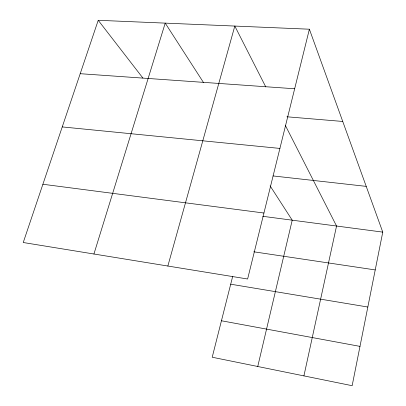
<?xml version="1.0" encoding="UTF-8"?>
<svg xmlns="http://www.w3.org/2000/svg" width="406" height="406" viewBox="0 0 406 406"><rect width="100%" height="100%" fill="white"/><g stroke="black" fill="none" stroke-linecap="round" stroke-linejoin="round"><path stroke-width="0.61" d="M309.382 29.207L247.619 279.008L23.238 242.514L98.222 20.3L309.382 29.207L382.762 232.115L352.149 385.7L212.211 357.234L232.699 276.324M303.916 375.89L336.549 226.025L285.276 125.256M257.749 366.496L292.213 220.184L270.107 185.877M167.851 266.031L234.81 26.06L265.778 86.93M93.928 254.014L165.217 23.127L203.584 82.657M80.2 73.699L294.654 88.767M286.971 116.791L342.745 121.455M62.245 126.921L279.907 148.423M273.045 175.935L366.222 186.374M42.894 184.258L263.93 213.023M262.778 216.307L382.762 232.115M253.791 251.801L375.225 269.924M230.704 284.205L367.831 307.027M221.448 320.765L359.985 346.379M98.222 20.3L142.861 78.003"/></g></svg>
